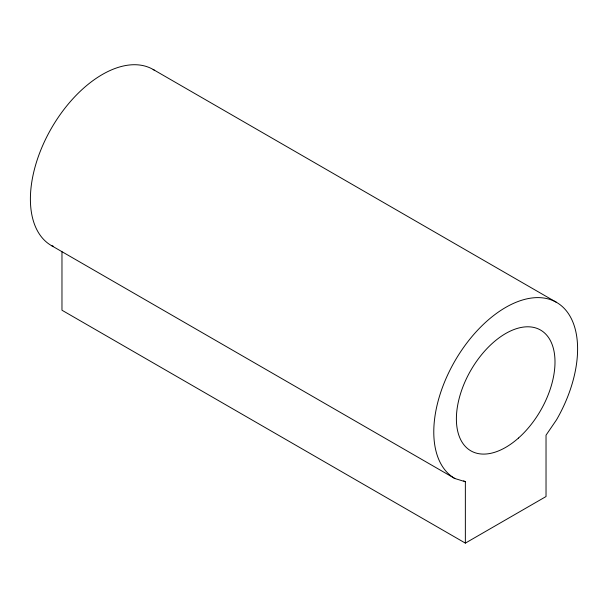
<?xml version="1.0" encoding="UTF-8"?>
<svg xmlns="http://www.w3.org/2000/svg" width="608" height="608" viewBox="0 0 608 608"><rect width="100%" height="100%" fill="white"/><g stroke="black" fill="none" stroke-linecap="round" stroke-linejoin="round"><path stroke-width="0.91" d="M61.97 251.689L61.97 310.224L465.356 543.119L546.03 496.538L546.03 435.176L556.54 419.794A101.688 58.71 -60 0 0 556.54 302.374L153.155 69.479M154.683 70.422A101.688 58.71 -60 0 0 52.242 126.852A101.688 58.71 -60 0 0 51.46 245.617L53.215 246.156M51.46 245.617L454.845 478.511L465.356 481.749L465.356 543.119M463.714 480.806L465.356 481.749M454.845 478.511A101.688 58.71 -60 0 1 454.845 361.084A101.688 58.71 -60 0 1 556.54 302.374M518.457 438.064A69.722 40.257 -60 0 0 540.558 330.06A69.722 40.257 -60 0 0 458.067 403.203A69.722 40.257 -60 0 0 518.457 438.064"/></g></svg>
